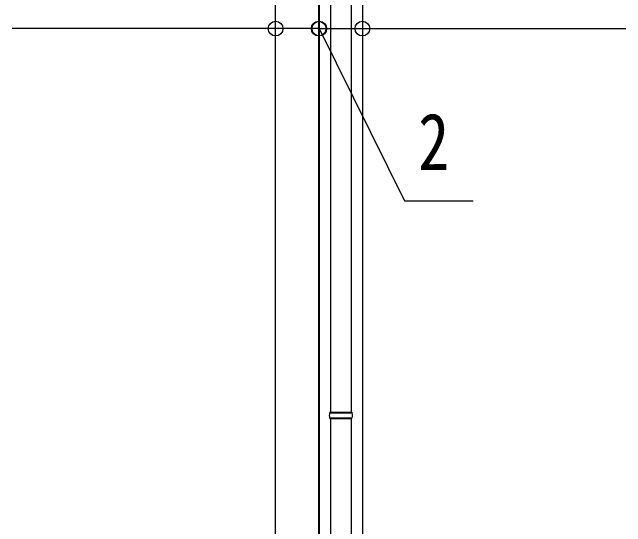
# Model space of a CAD drawing. Units: millimetres, scale not verified. Extents: x -21025 to 21025, y -14850 to 14850.
# Drawn here: x -10279 to -8497, y -9496 to -8003 of the extents above; entities that cross this region are included whole.
import ezdxf
from ezdxf.enums import TextEntityAlignment as Align

# ---------------------------------------------------------------- set-up
doc = ezdxf.new("R2010")
doc.units = ezdxf.units.MM
doc.header["$LTSCALE"] = 60
for name, color, linetype in [('0-5_YKK_13', 4, 'Continuous'), ('0-6_YKK_A1', 4, 'Continuous'), ('0-7_YKK_D', 6, 'Continuous')]:
    doc.layers.add(name, color=color, linetype=linetype)
doc.styles.add('ＭＳ ゴシック', font='')
doc.styles.get('ＭＳ ゴシック').set_extended_font_data('MS Gothic')

msp = doc.modelspace()

# ---------------------------------------------------------------- linework, layer by layer
at = {"layer": '0-5_YKK_13'}
for p, q in [((-9354.9, -7659), (-9354.9, -9163.5)), ((-9294.9, -7659), (-9294.9, -9163.5)), ((-9357.9, -9165.49), (-9291.9, -9165.49)), ((-9356.9, -9163.49), (-9292.9, -9163.49)), ((-9356.9, -9163.49), (-9356.9, -9165.49)), ((-9292.9, -9163.49), (-9292.9, -9165.49)), ((-9357.9, -9179.49), (-9291.9, -9179.49)), ((-9356.9, -9181.49), (-9356.9, -9179.49)), ((-9356.9, -9181.49), (-9292.9, -9181.49)), ((-9354.9, -9181.49), (-9354.9, -10686)), ((-9294.9, -9181.49), (-9294.9, -10686)), ((-9292.9, -9181.49), (-9292.9, -9179.49))]:
    msp.add_line(p, q, dxfattribs=at)
for centre, start, end in [((-9309.15, -9172.49), 171.82876, 180.00002), ((-9309.15, -9172.49), 180.00002, 188.17127), ((-9340.65, -9172.49), 359.99998, 8.17124), ((-9340.65, -9172.49), 351.82873, 359.99998)]:
    msp.add_arc(centre, 49.25, start, end, dxfattribs=at)
at = {"layer": '0-6_YKK_A1'}
for p, q in [((-9514.4, -11395), (-9514.4, -7395)), ((-9389.4, -7397.96), (-9389.4, -11395)), ((-9387.4, -11395), (-9387.4, -7397.96)), ((-9262.4, -7581.43), (-9262.4, -11395))]:
    msp.add_line(p, q, dxfattribs=at)
at = {"layer": '0-7_YKK_D'}
for p, q in [((-9389.4, -8050), (-9474.4, -8050)), ((-9389.4, -8050), (-9387.4, -8050)), ((-9389.4, -8050), (-9387.4, -8050)), ((-9387.4, -8050), (-9302.4, -8050))]:
    msp.add_line(p, q, dxfattribs=at)
for points in [[(-9389.4, -8050), (-9514.4, -8050), (-10279.4, -8050)], [(-9388.4, -8050), (-9140.16, -8550), (-8940.16, -8550)], [(-9387.4, -8050), (-9262.4, -8050), (-8497.4, -8050)]]:
    msp.add_lwpolyline(points, dxfattribs=at)
for centre in [(-9514.4, -8050), (-9389.4, -8050), (-9389.4, -8050), (-9387.4, -8050), (-9387.4, -8050), (-9262.4, -8050)]:
    msp.add_circle(centre, 21.25, dxfattribs=at)

# ---------------------------------------------------------------- texts
at = {"layer": '0-7_YKK_D', "style": 'ＭＳ ゴシック', "width": 0.8}
msp.add_text('2', height=165, dxfattribs=at).set_placement((-9100.16, -8510), align=Align.BOTTOM_LEFT)

doc.saveas('drawing.dxf')
